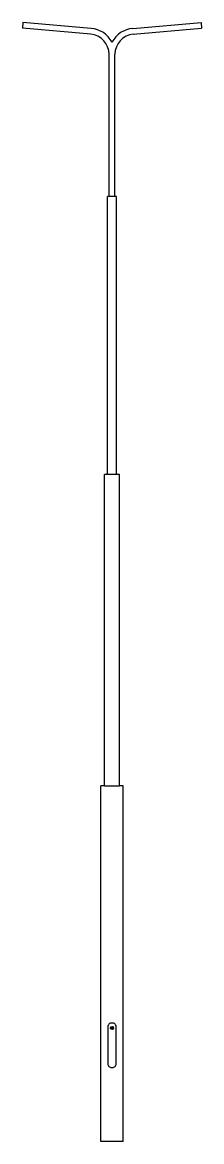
# Model space of a CAD drawing. Extents: x -1.2 to 1.2, y 0 to 15.1.
import ezdxf

# ---------------------------------------------------------------- set-up
doc = ezdxf.new("R2010")
doc.units = 0
doc.header["$LTSCALE"] = 0.0006
doc.header["$MEASUREMENT"] = 0
doc.layers.get('0').update_dxf_attribs({"linetype": 'CONTINUOUS'})

msp = doc.modelspace()

# ---------------------------------------------------------------- linework, layer by layer
for points in [[(-1.2, 15.101), (-1.207, 15.022)], [(-0.279, 15.021), (-1.2, 15.101)], [(0.279, 15.021), (1.2, 15.101)], [(1.2, 15.101), (1.207, 15.022)], [(-0.286, 14.941), (-1.207, 15.022)], [(0.286, 14.941), (1.207, 15.022)], [(-0.04, 12.75), (-0.04, 14.672)], [(0.04, 12.75), (0.04, 14.672)], [(-0.062, 9), (-0.062, 12.75)], [(0.062, 12.75), (-0.062, 12.75)], [(0.062, 9), (0.062, 12.75)], [(-0.1, 4.8), (-0.1, 9)], [(0.1, 9), (-0.1, 9)], [(0.1, 4.8), (0.1, 9)], [(-0.15, 0), (-0.15, 4.8)], [(-0.1, 4.8), (-0.15, 4.8)], [(-0.1, 4.8), (0.1, 4.8)], [(0.15, 4.8), (0.1, 4.8)], [(0.15, 0), (0.15, 4.8)], [(0.15, 0), (-0.15, 0)]]:
    msp.add_lwpolyline(points)
msp.add_lwpolyline([(0.057, 1.05), (0.057, 1.55, 0.414214), (0.007, 1.6), (-0.007, 1.6, 0.414214), (-0.057, 1.55), (-0.057, 1.05, 0.414214), (-0.007, 1), (0.007, 1, 0.414214)], format="xyb", close=True)
msp.add_lwpolyline([(0, 1.544), (0.011, 1.525), (-0.011, 1.525)], close=True)
msp.add_circle((0, 1.532), 0.0207)
for centre, radius, start, end in [((-0.31, 14.672), 0.35, 27.6604, 85), ((0.31, 14.672), 0.35, 95, 152.3396), ((-0.31, 14.672), 0.27, 0, 85), ((0.31, 14.672), 0.27, 95, 180)]:
    msp.add_arc(centre, radius, start, end)

doc.saveas('drawing.dxf')
